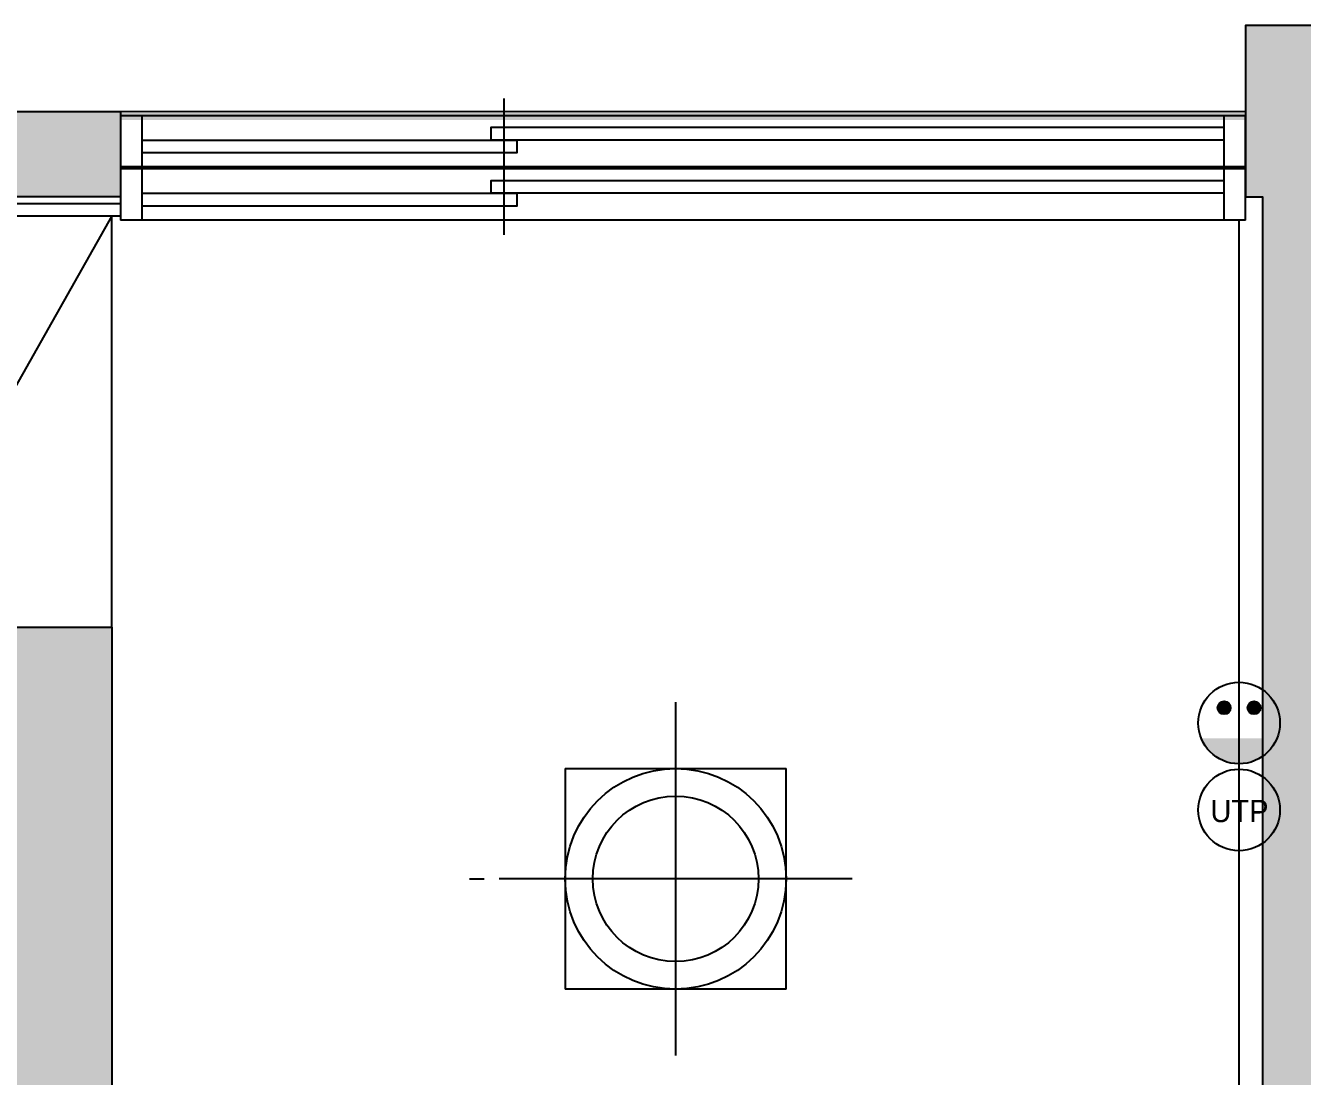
# Model space of a CAD drawing. Header units: millimetres. Extents: x 0 to 460316, y -63250 to 103204.
# Drawn here: x 63604 to 66601, y 34274 to 36740 of the extents above; entities that cross this region are included whole.
import ezdxf

# ---------------------------------------------------------------- set-up
doc = ezdxf.new("R2010")
doc.units = ezdxf.units.MM
doc.header["$LTSCALE"] = 25
for name, color, linetype in [('2-con', 2, 'Continuous'), ('ac-furniture', 152, 'Continuous'), ('ac-insul', 5, 'BATTING'), ('ac-Ref', 8, 'Continuous'), ('ac-wall-fin', 3, 'Continuous'), ('ac-window', 140, 'Continuous'), ('HAT', 8, 'Continuous'), ('U-LANP', 6, 'Continuous'), ('설비', 140, 'Continuous')]:
    doc.layers.add(name, color=color, linetype=linetype)
doc.styles.add('코레일둥고', font='Korail_Round_Gothic_Medium.ttf')
doc.linetypes.add('BATTING', pattern='A,0.00254,-2.54,[134,ltypeshp.shx,S=2.54,R=0,X=-2.54,Y=0],-5.08,[134,ltypeshp.shx,S=2.54,R=180,X=2.54,Y=0],-2.54', length=10.16254)

# ---------------------------------------------------------------- blocks, each defined once
blk = doc.blocks.new('egoo')
at = {"layer": '설비'}
h = blk.add_hatch(color=140, dxfattribs=at)
edge = h.paths.add_edge_path()
edge.add_arc((1015645.3, 443433.7), 22.3, 0, 360)
h = blk.add_hatch(color=140, dxfattribs=at)
edge = h.paths.add_edge_path()
edge.add_arc((1015747.7, 443433.7), 22.3, 0, 360)
h = blk.add_hatch(color=140, dxfattribs=at)
edge = h.paths.add_edge_path()
edge.add_line((1015826.3, 443329.1), (1015566.6, 443329.1))
edge.add_ellipse((1015696.5, 443381.5), major_axis=(99, 99), ratio=1, start_angle=156.9578, end_angle=293.0422)
at = {"layer": '설비', "color": 140}
for centre, radius in [((1015696.5, 443381.5), 140), ((1015645.3, 443433.7), 22.3), ((1015747.7, 443433.7), 22.3)]:
    blk.add_circle(centre, radius, dxfattribs=at)

msp = doc.modelspace()

# ---------------------------------------------------------------- hatches: boundary and pattern name
at = {"layer": 'ac-Ref'}
h = msp.add_hatch(color=256, dxfattribs=at)
h.dxf.hatch_style = 1
h.paths.add_polyline_path([(63806.86, 35328.4), (63261.86, 35328.4), (63261.86, 36338.4), (63826.86, 36338.4), (63826.86, 36538.4), (63061.86, 36538.4), (63061.86, 35128.4), (63536.86, 35128.4), (63536.86, 31955.09), (63806.86, 31955.09)])
h.paths.add_polyline_path([(66696.86, 34495.09), (66696.86, 36740.09), (66466.86, 36740.09), (66466.86, 36338.4), (66506.86, 36338.4), (66506.86, 32163.4), (64736.86, 32163.4), (64736.86, 31955.09), (66696.86, 31955.09)])
h.paths.add_polyline_path([(70674.86, 34368.09), (70941.86, 34368.09), (70941.86, 34568.98), (70676.86, 34568.98), (70676.86, 35340.09), (69808.86, 35340.09), (69808.86, 35140.09), (70498.86, 35140.09), (70498.86, 32165.09), (69686.86, 32165.09), (69686.86, 32030.09), (70681.86, 32030.09), (70681.86, 32230.09), (70674.86, 32230.09)])
h.paths.add_polyline_path([(72441.86, 36595.09), (71466.86, 36595.09), (71466.86, 36395.09), (72241.86, 36395.09), (72241.86, 35605.09), (71606.86, 35605.09), (71606.86, 34568.98), (71521.86, 34568.98), (71521.86, 34368.09), (72156.86, 34368.09), (72156.86, 32230.09), (72156.86, 32030.09), (72166.86, 32030.09), (72166.86, 27090.09), (71379.86, 27090.09), (71379.86, 26898.09), (72332.86, 26898.09), (72332.86, 25818.09), (71442.86, 25818.09), (71442.86, 25618.09), (72441.86, 25618.09)])
h.paths.add_polyline_path([(68608.86, 35340.09), (68083.86, 35340.09), (68083.86, 34495.09), (68358.86, 34495.09), (68358.86, 35140.09), (68608.86, 35140.09)])
h.paths.add_polyline_path([(70351.86, 30870.09), (69301.86, 30870.09), (69301.86, 30670.09), (70351.86, 30670.09)])
h.paths.add_polyline_path([(68274.86, 30870.09), (68064.86, 30870.09), (68064.86, 26898.09), (68679.86, 26898.09), (68679.86, 27090.09), (68274.86, 27090.09)])
h.paths.add_polyline_path([(68354.86, 25818.09), (68154.86, 25818.09), (68154.86, 25248.09), (68354.86, 25248.09)])
h.paths.add_polyline_path([(63634.86, 26918.09), (64264.86, 26918.09), (64264.86, 27118.09), (63546.86, 27118.09), (63546.86, 30573.09), (63356.86, 30573.09), (63356.86, 25633.09), (63341.86, 25633.09), (63341.86, 25433.09), (63434.86, 25433.09), (63434.86, 25248.09), (64354.86, 25248.09), (64354.86, 25448.09), (63634.86, 25448.09)])
h.paths.add_polyline_path([(60341.86, 30373.09), (62426.86, 30373.09), (62426.86, 30573.09), (60376.86, 30573.09), (60376.86, 32738.09), (61976.86, 32738.09), (61976.86, 31338.09), (62176.86, 31338.09), (62176.86, 33335.09), (62596.86, 33335.09), (62596.86, 33535.09), (61976.86, 33535.09), (61976.86, 32908.09), (60141.86, 32908.09), (60141.86, 25433.09), (60761.86, 25433.09), (60761.86, 25633.09), (60341.86, 25633.09)])
h = msp.add_hatch(dxfattribs=at)
h.set_pattern_fill('ANGLE', color=256)
h.set_pattern_definition([(0, (-30222.2105, -30130.165), (0, 6.985), [5.08, -1.905]), (90, (-30222.2105, -30130.165), (-6.985, 4e-16), [5.08, -1.905])])
h.paths.add_polyline_path([(64726.86, 36538.69), (63826.86, 36538.4), (63826.86, 36518.4), (64726.86, 36518.4)])
h.paths.add_polyline_path([(66466.86, 36539.24), (64726.86, 36538.69), (64726.86, 36518.4), (66466.86, 36518.4)])

# ---------------------------------------------------------------- linework, layer by layer
at = {"layer": '2-con'}
msp.add_line((63826.86, 36538.4), (66466.86, 36539.24), dxfattribs=at)
msp.add_lwpolyline([(66696.86, 36740.09), (66466.86, 36740.09), (66466.86, 36338.4), (66506.86, 36338.4), (66506.86, 32163.4), (64736.86, 32163.4), (64736.86, 31955.09), (66696.86, 31955.09), (66696.86, 34495.09)], close=True, dxfattribs=at)
msp.add_lwpolyline([(63536.86, 31955.09), (63536.86, 35128.4), (63061.86, 35128.4), (63061.86, 36538.4), (63826.86, 36538.4), (63826.86, 36338.4), (63261.86, 36338.4), (63261.86, 35328.4), (63806.86, 35328.4), (63806.86, 31955.09), (63536.86, 31955.09)], dxfattribs=at)
at = {"layer": 'ac-furniture'}
msp.add_line((63806.86, 35328.4), (63806.86, 36293.4), dxfattribs=at)
at = {"layer": 'ac-insul', "linetype": 'BATTING', "ltscale": 0.05}
msp.add_line((63261.86, 36322.63), (63826.86, 36322.63), dxfattribs=at)
at = {"layer": 'ac-Ref'}
msp.add_line((63806.86, 36293.4), (63261.86, 35328.4), dxfattribs=at)
at = {"layer": 'ac-wall-fin'}
for p, q in [((63261.86, 36293.4), (63826.86, 36293.4)), ((66451.86, 32181.4), (66451.86, 36283.4))]:
    msp.add_line(p, q, dxfattribs=at)
at = {"layer": 'ac-window'}
for p, q in [((64726.86, 36568.81), (64726.86, 36373.81)), ((66466.86, 36528.4), (63826.86, 36528.4)), ((63826.86, 36528.4), (63826.86, 36408.4)), ((63876.86, 36528.4), (63876.86, 36408.4)), ((66416.86, 36408.4), (66416.86, 36528.4)), ((66466.86, 36408.4), (66466.86, 36528.4)), ((64726.86, 36443.81), (64726.86, 36248.81)), ((66466.86, 36408.4), (63826.86, 36408.4)), ((66466.86, 36403.4), (63826.86, 36403.4)), ((63826.86, 36403.4), (63826.86, 36283.4)), ((63876.86, 36403.4), (63876.86, 36283.4)), ((66416.86, 36283.4), (66416.86, 36403.4)), ((66466.86, 36283.4), (66466.86, 36403.4)), ((66466.86, 36283.4), (63826.86, 36283.4))]:
    msp.add_line(p, q, dxfattribs=at)
for points in [[(66416.86, 36471.31), (64696.86, 36471.31), (64696.86, 36501.31), (66416.86, 36501.31)], [(63876.86, 36471.31), (64756.86, 36471.31), (64756.86, 36441.31), (63876.86, 36441.31)], [(66416.86, 36346.31), (64696.86, 36346.31), (64696.86, 36376.31), (66416.86, 36376.31)], [(63876.86, 36346.31), (64756.86, 36346.31), (64756.86, 36316.31), (63876.86, 36316.31)]]:
    msp.add_lwpolyline(points, dxfattribs=at)
at = {"layer": 'HAT', "color": 1}
for p, q in [((65129.86, 35151.93), (65129.86, 34322.88)), ((64870.79, 34996.48), (65388.94, 34996.48)), ((64870.79, 34996.48), (64870.79, 34478.33)), ((65388.94, 34478.33), (65388.94, 34996.48)), ((64646.25, 34737.41), (64680.8, 34737.41)), ((65544.39, 34737.41), (64715.34, 34737.41)), ((65388.94, 34478.33), (64870.79, 34478.33))]:
    msp.add_line(p, q, dxfattribs=at)
at = {"layer": 'U-LANP', "color": 4}
msp.add_circle((65129.86, 34737.41), 259.08, dxfattribs=at)
at = {"layer": 'U-LANP', "color": 8}
msp.add_circle((65129.86, 34737.41), 194.31, dxfattribs=at)
at = {"layer": '설비', "color": 140}
msp.add_circle((66451.86, 34899.03), 95.83, dxfattribs=at)

# ---------------------------------------------------------------- block references
at = {"layer": '설비', "color": 140, "xscale": 0.6845238224412213, "yscale": 0.6845238224412213, "zscale": 0.6845238224412213}
msp.add_blockref('egoo', (-628816.58, -268402.13), dxfattribs=at)

# ---------------------------------------------------------------- texts
at = {"layer": '설비', "color": 140, "style": '코레일둥고'}
msp.add_text('UTP', height=52.083, dxfattribs=at).set_placement((66384.73, 34870.47))

doc.saveas('drawing.dxf')
